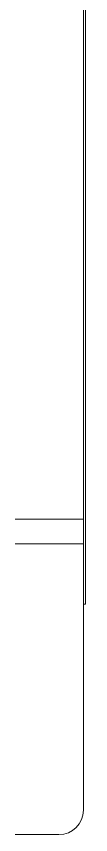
# Model space of a CAD drawing. Header units: millimetres. Extents: x 7703 to 14147, y -5820 to 95.
# Drawn here: x 12797.93 to 12798.71, y -3350.98 to -3340.99 of the extents above; entities that cross this region are included whole.
import ezdxf

# ---------------------------------------------------------------- set-up
doc = ezdxf.new("R2010")
doc.units = ezdxf.units.MM

# ---------------------------------------------------------------- blocks, each defined once
blk = doc.blocks.new('A$C7BB95772')
at = {"color": 1, "linetype": 'Continuous', "lineweight": 0}
for p, q in [((662.51, -453.014), (695, -453.014)), ((774.01, -452.747), (687.641, -452.747)), ((687.641, -452.747), (687.641, -453.014)), ((695, -613.014), (695, -453.014)), ((695, -453.014), (695.01, -453.014)), ((695.01, -613.014), (695.01, -453.014)), ((695.01, -453.014), (698.02, -453.014)), ((698.02, -613.014), (698.02, -453.014)), ((698.02, -453.014), (774.031, -453.014)), ((659.51, -610.014), (659.51, -456.014))]:
    blk.add_line(p, q, dxfattribs=at)
blk.add_arc((662.51, -456.014), 3, 90, 180, dxfattribs=at)

msp = doc.modelspace()

# ---------------------------------------------------------------- block references
at = {"color": 31, "xscale": -0.1000000000021828, "yscale": 0.1000000000021828, "zscale": 0.1000000000021828, "rotation": 270}
msp.add_blockref('A$C7BB95772', (12843.9833, -3416.9329), dxfattribs=at)

doc.saveas('drawing.dxf')
